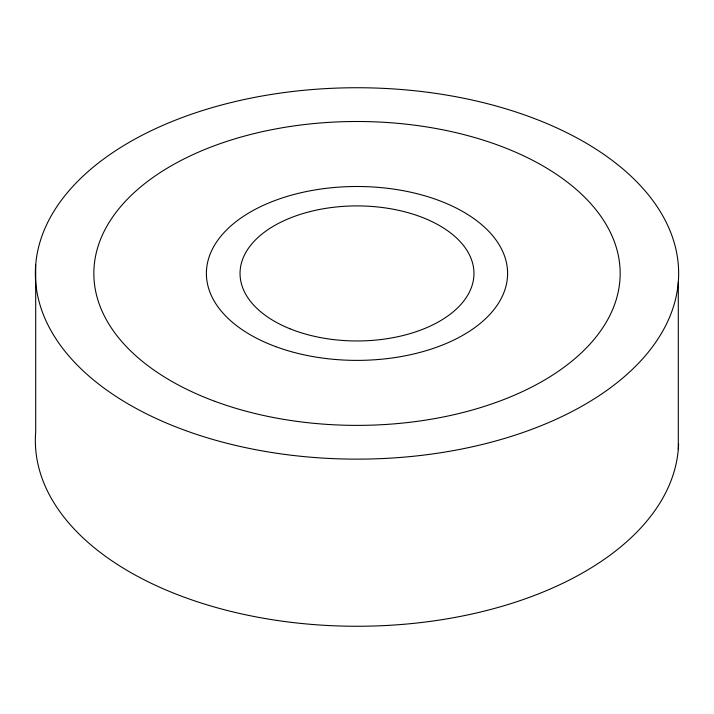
<?xml version="1.0" encoding="UTF-8"?>
<svg xmlns="http://www.w3.org/2000/svg" width="714" height="714" viewBox="0 0 714 714"><rect width="100%" height="100%" fill="white"/><g stroke="black" fill="none" stroke-linecap="round" stroke-linejoin="round"><path stroke-width="1.07" d="M678.3 282.048A321.648 185.702 0 0 1 183.436 429.783A321.648 185.702 0 0 1 209.264 108.483A321.648 185.702 0 0 1 678.3 282.048L678.3 449.168M35.7 264.832L35.7 431.952A321.648 185.702 0 0 0 346.754 626.169A321.648 185.702 0 0 0 678.595 443.787M214.994 401.357A263.163 151.939 0 0 0 619.886 280.477A263.163 151.939 0 0 0 236.12 138.48A263.163 151.939 0 0 0 214.994 401.357M289.911 328.752A116.962 67.527 0 0 0 473.516 279.326A116.962 67.527 0 0 0 307.573 212.237A116.962 67.527 0 0 0 289.911 328.752M275.738 346.638A150.592 86.938 0 0 0 507.431 277.469A150.592 86.938 0 0 0 287.831 196.207A150.592 86.938 0 0 0 275.738 346.638"/></g></svg>
